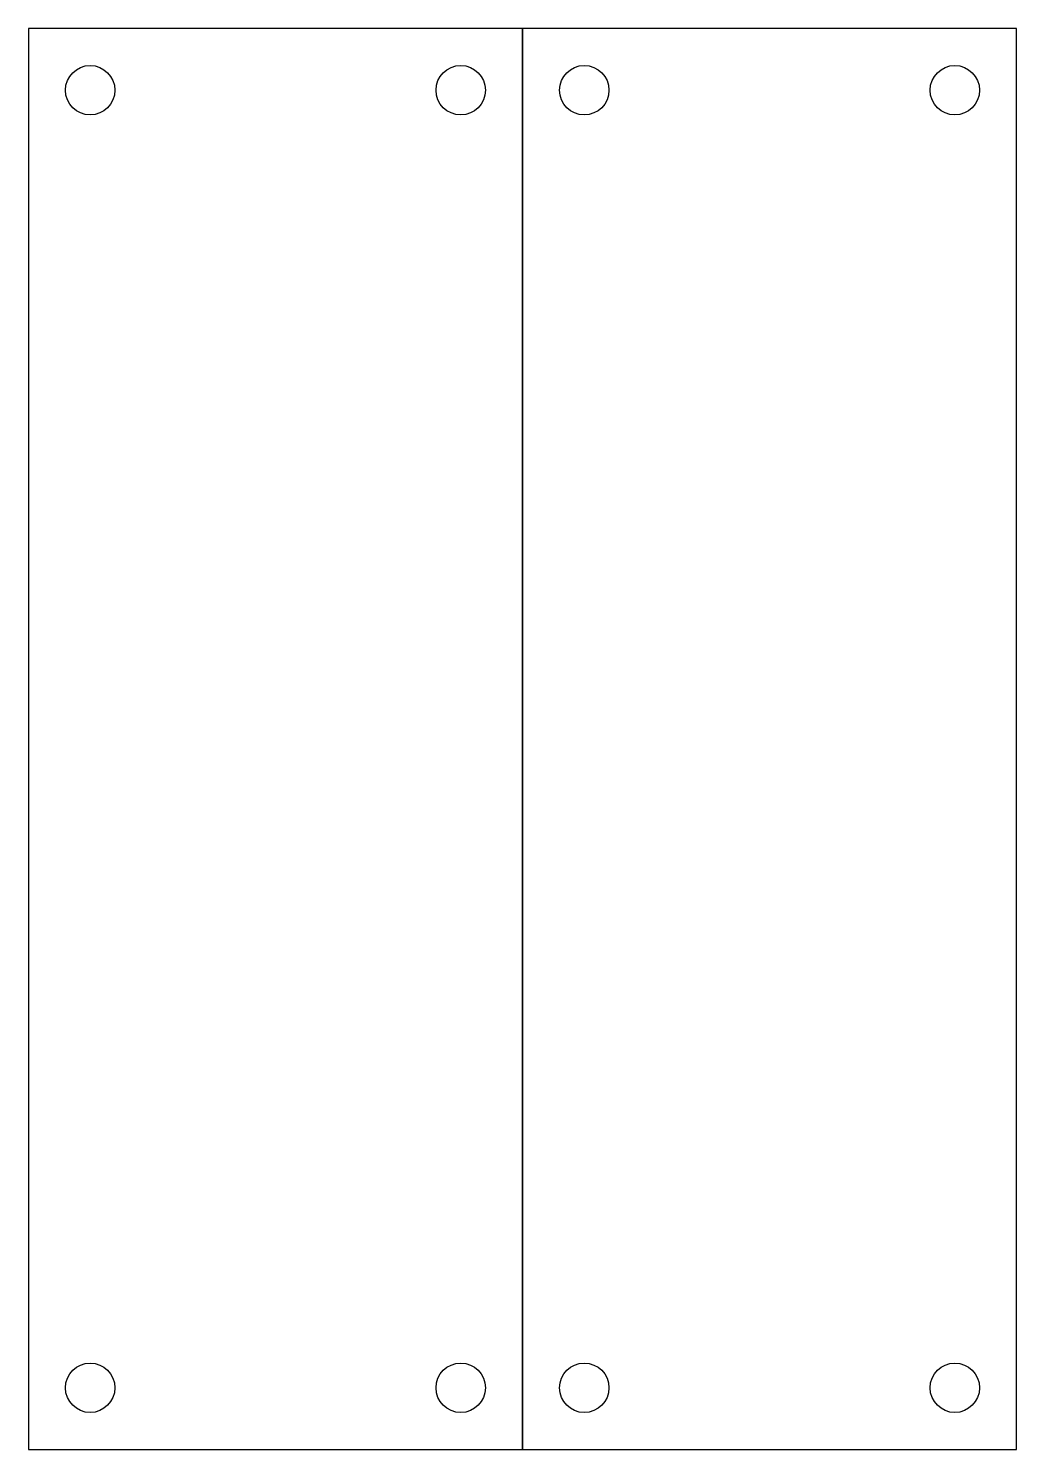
# Model space of a CAD drawing. Extents: x 0 to 80, y 0 to 115.
import ezdxf

# ---------------------------------------------------------------- set-up
doc = ezdxf.new("R2010")
doc.units = 0
doc.header["$MEASUREMENT"] = 0
doc.layers.add('BACK', color=14, linetype='CONTINUOUS')
doc.layers.add('PANEL', color=94, linetype='CONTINUOUS')

msp = doc.modelspace()

# ---------------------------------------------------------------- linework, layer by layer
at = {"layer": 'BACK', "linetype": 'CONTINUOUS'}
for points in [[(0, 115), (0, 0), (40, 0), (40, 115)], [(40, 115), (40, 0), (80, 0), (80, 115)]]:
    msp.add_lwpolyline(points, close=True, dxfattribs=at)
at = {"layer": 'PANEL', "linetype": 'CONTINUOUS'}
for points in [[(5, 112, -1), (5, 108, -1)], [(35, 112, -1), (35, 108, -1)], [(45, 112, -1), (45, 108, -1)], [(75, 112, -1), (75, 108, -1)], [(5, 7, -1), (5, 3, -1)], [(35, 7, -1), (35, 3, -1)], [(45, 7, -1), (45, 3, -1)], [(75, 7, -1), (75, 3, -1)]]:
    msp.add_lwpolyline(points, format="xyb", close=True, dxfattribs=at)

doc.saveas('drawing.dxf')
